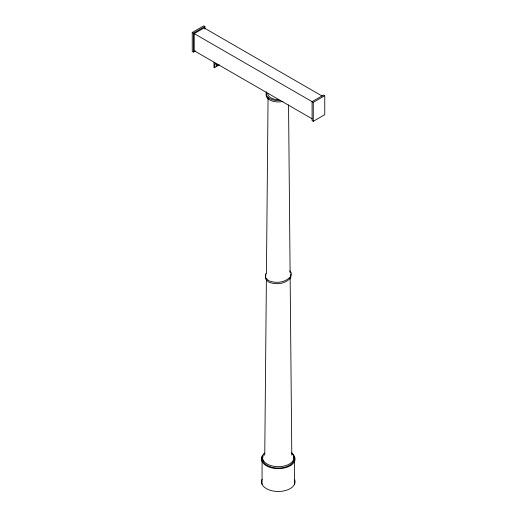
<?xml version="1.0" encoding="UTF-8"?>
<svg xmlns="http://www.w3.org/2000/svg" width="517" height="517" viewBox="0 0 517 517"><rect width="100%" height="100%" fill="white"/><g stroke="black" fill="none" stroke-linecap="round" stroke-linejoin="round"><path stroke-width="0.78" d="M264.756 455.244L266.391 279.27M266.442 273.616L268.071 97.642M265.854 273.403L265.421 277.312L268.433 280.576C275.742 283.755 285.423 282.767 290.703 276.375L291.136 272.465L289.63 270.83M265.854 274.773L265.421 278.682L268.433 281.946C275.742 285.125 285.423 284.137 290.703 277.745L291.136 273.836M195.458 50.944L193.436 52.114L192.246 51.429L192.246 32.474L203.717 25.85L204.906 26.535L204.906 28.907M192.246 32.474L193.436 33.159L204.906 26.535M312.19 118.852L194.224 50.744L194.224 33.611L204.112 27.905L322.078 96.013M219.273 64.825L213.999 67.869L213.999 62.163M194.224 33.611L313.283 102.353L324.754 95.729L324.754 114.684L313.283 121.308L312.094 120.623L312.094 101.668L323.564 95.044L324.754 95.729M218.155 65.472L214.794 63.533L214.794 67.41M288.551 104.906L290.108 272.808M290.153 277.655L291.795 455.244M313.283 102.353L313.283 121.308M294.49 456.446L294.49 484.3M262.067 456.446L262.067 484.3M216.371 64.173L216.371 66.499M193.436 33.159L193.436 52.114M291.569 453.041A16.783 9.687 0 0 1 289.895 465.946A16.783 9.687 0 0 1 267.489 466.373A16.783 9.687 0 0 1 264.336 453.558M294.49 479.285A16.783 9.687 0 0 1 278.275 491.48A16.783 9.687 0 0 1 262.067 479.285M282.915 101.435A12.188 7.038 0 0 1 270.229 100.214A12.188 7.038 0 0 1 266.507 93.112M280.679 100.46A12.188 7.038 0 0 1 266.507 91.742M293.488 456.601A15.749 9.093 0 0 1 278.275 468.047A15.749 9.093 0 0 1 263.063 456.601M291.918 453.041A15.749 9.093 0 0 1 278.275 466.677A15.749 9.093 0 0 1 264.639 453.041M278.682 99.626A10.508 6.068 0 0 1 267.767 93.564"/></g></svg>
